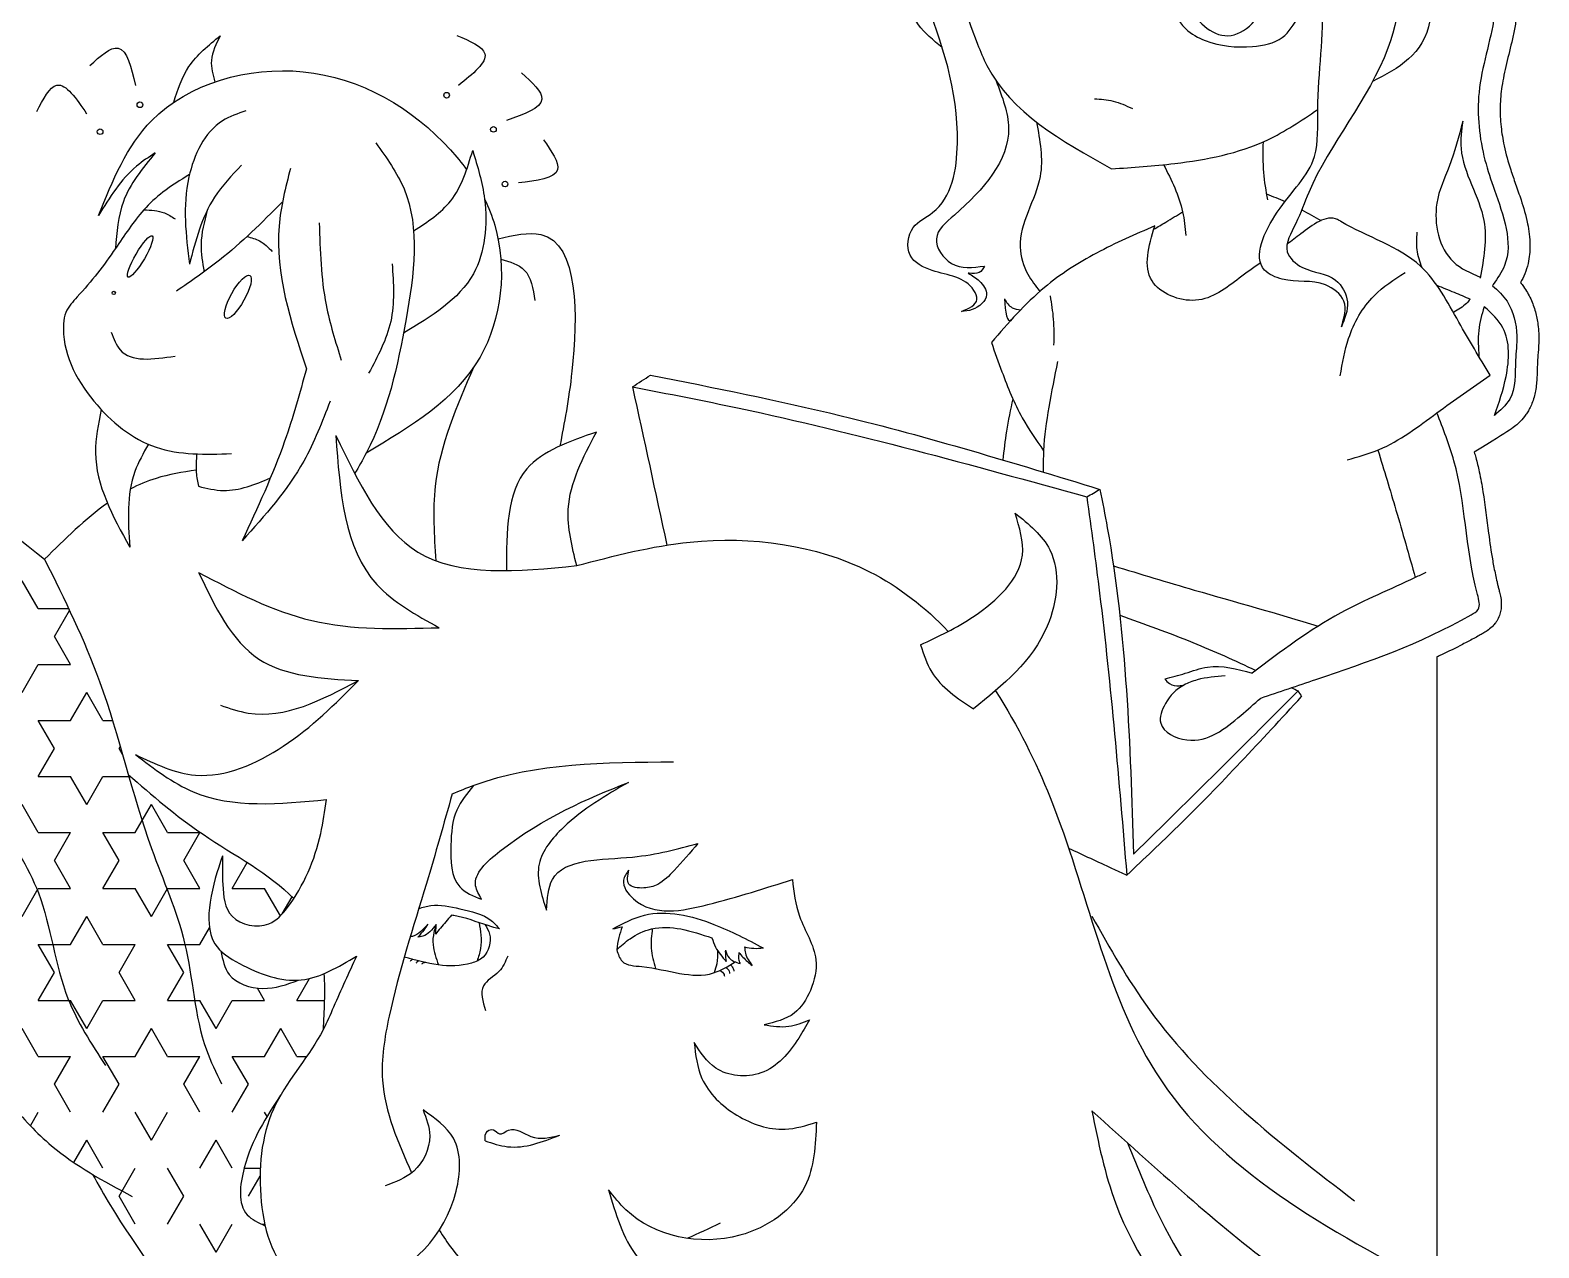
# Model space of a CAD drawing. Header units: inches. Extents: x -573 to 160, y -1 to 711.
# Drawn here: x 11.041 to 12.966, y 5.058 to 6.613 of the extents above; entities that cross this region are included whole.
import ezdxf

# ---------------------------------------------------------------- set-up
doc = ezdxf.new("R2010")
doc.units = ezdxf.units.IN
doc.header["$MEASUREMENT"] = 0
doc.layers.add('CUT', color=1, linetype='Continuous')
doc.layers.add('HarbyDwg', color=5, linetype='Continuous')

msp = doc.modelspace()

# ---------------------------------------------------------------- linework, layer by layer
at = {"layer": 'CUT'}
for points, knots in [([(12.9159, 6.89267), (12.91687, 6.88138), (12.91792, 6.87021), (12.91999, 6.85164), (12.92093, 6.84423), (12.92301, 6.82918), (12.92415, 6.82158), (12.92771, 6.79856), (12.93028, 6.78292), (12.93638, 6.7418), (12.93961, 6.71595), (12.9408, 6.68014), (12.94081, 6.67059), (12.94007, 6.65259), (12.93941, 6.64415), (12.93768, 6.6299), (12.93678, 6.62407), (12.93472, 6.61272), (12.93356, 6.60717), (12.92991, 6.59083), (12.92725, 6.58037), (12.9225, 6.56018), (12.9204, 6.55045), (12.91829, 6.53675), (12.91776, 6.53254), (12.91703, 6.52411), (12.91681, 6.51985), (12.91657, 6.50697), (12.91698, 6.49826), (12.91875, 6.48145), (12.92005, 6.47335), (12.92391, 6.45503), (12.92674, 6.44508), (12.93209, 6.4287), (12.93418, 6.42269), (12.93865, 6.40999), (12.94105, 6.40325), (12.94653, 6.38661), (12.94955, 6.37644), (12.95351, 6.35697), (12.95473, 6.34781), (12.95484, 6.33062), (12.95412, 6.32271), (12.95125, 6.31045), (12.94991, 6.30614), (12.94652, 6.29776), (12.94462, 6.29398), (12.94265, 6.29049)], [271.0018566, 271.0018566, 271.0018566, 271.0018566, 274.4717935, 274.4717935, 276.8025686, 276.8025686, 279.1333437, 279.1333437, 283.794894, 283.794894, 291.2121574, 291.2121574, 293.8846072, 293.8846072, 296.2243141, 296.2243141, 297.8213177, 297.8213177, 299.4183213, 299.4183213, 302.6123284, 302.6123284, 305.8063355, 305.8063355, 307.2679402, 307.2679402, 308.7295449, 308.7295449, 311.6527543, 311.6527543, 314.3773196, 314.3773196, 317.9054962, 317.9054962, 319.8632146, 319.8632146, 321.8209329, 321.8209329, 324.4918905, 324.4918905, 326.6880894, 326.6880894, 328.4541231, 328.4541231, 329.4069686, 329.4069686, 330.3335321, 330.3335321, 330.3335321, 330.3335321]), ([(12.94265, 6.29049), (12.94398, 6.28887), (12.94528, 6.28718), (12.9483, 6.28298), (12.94999, 6.28037), (12.95302, 6.27512), (12.9544, 6.27244), (12.95814, 6.26433), (12.96011, 6.25881), (12.96314, 6.24783), (12.96422, 6.24237), (12.96543, 6.23326), (12.96575, 6.22959), (12.96606, 6.22291), (12.96608, 6.2199), (12.96598, 6.21419), (12.96585, 6.21146), (12.96537, 6.20362), (12.96493, 6.19887), (12.96452, 6.19297), (12.96443, 6.1915), (12.96422, 6.18719), (12.96414, 6.18402), (12.96397, 6.17717), (12.96388, 6.1735), (12.9634, 6.1642), (12.96292, 6.15837), (12.96085, 6.14702), (12.95945, 6.14161), (12.95636, 6.13395), (12.95537, 6.13179), (12.95328, 6.12785), (12.95223, 6.12607), (12.95007, 6.12276), (12.94895, 6.1212), (12.94554, 6.11678), (12.94319, 6.11418), (12.93615, 6.10697), (12.93155, 6.10311), (12.88364, 6.07423)], [330.3335321, 330.3335321, 330.3335321, 330.3335321, 330.7971948, 330.7971948, 331.4392385, 331.4392385, 332.0812822, 332.0812822, 333.3653697, 333.3653697, 334.6195004, 334.6195004, 335.4698214, 335.4698214, 336.1780695, 336.1780695, 336.8863176, 336.8863176, 338.3028139, 338.3028139, 338.7936576, 338.7936576, 339.7753451, 339.7753451, 340.7570326, 340.7570326, 342.1285706, 342.1285706, 343.2595132, 343.2595132, 343.6996036, 343.6996036, 344.0656381, 344.0656381, 344.4316727, 344.4316727, 345.1637417, 345.1637417, 346.6663193, 346.6663193, 346.6663193, 346.6663193]), ([(12.88364, 6.07423), (12.88431, 6.07196), (12.88495, 6.06967), (12.88724, 6.06124), (12.8887, 6.05513), (12.89186, 6.04047), (12.89339, 6.03197), (12.89759, 6.00567), (12.8996, 5.98816), (12.90345, 5.95899), (12.9051, 5.94737), (12.90822, 5.92962), (12.90937, 5.92365), (12.9113, 5.91459), (12.91198, 5.91155), (12.91305, 5.90695), (12.91342, 5.90541), (12.91419, 5.90233), (12.91457, 5.90079), (12.91538, 5.89765), (12.91589, 5.89577), (12.9169, 5.89138), (12.91743, 5.88887), (12.91817, 5.88293), (12.91841, 5.87948), (12.91784, 5.87338), (12.9175, 5.87122), (12.91632, 5.86667), (12.91548, 5.86428), (12.91375, 5.8607), (12.91309, 5.85951), (12.91163, 5.85719), (12.91086, 5.85611), (12.90892, 5.85364), (12.90774, 5.85237), (12.90431, 5.84903), (12.9022, 5.84743), (12.89811, 5.84462), (12.89623, 5.84354), (12.89391, 5.84222), (12.89325, 5.84185), (12.89171, 5.84099), (12.89086, 5.84052), (12.88528, 5.83741), (12.88055, 5.83485), (12.8735, 5.83112), (12.87115, 5.82989), (12.85984, 5.82405), (12.85093, 5.81967), (12.84001, 5.81454), (12.83795, 5.81358), (12.8359, 5.81263)], [346.6663193, 346.6663193, 346.6663193, 346.6663193, 347.3364824, 347.3364824, 349.1475349, 349.1475349, 351.7199289, 351.7199289, 357.1789268, 357.1789268, 360.7723492, 360.7723492, 362.5690605, 362.5690605, 363.4674161, 363.4674161, 363.9165939, 363.9165939, 364.3657717, 364.3657717, 364.8149495, 364.8149495, 365.2641273, 365.2641273, 365.7133051, 365.7133051, 365.9331093, 365.9331093, 366.1529135, 366.1529135, 366.2628156, 366.2628156, 366.3727177, 366.3727177, 366.5388419, 366.5388419, 366.8709618, 366.8709618, 367.2697242, 367.2697242, 367.4824534, 367.4824534, 367.7411069, 367.7411069, 369.1956278, 369.1956278, 369.9228883, 369.9228883, 372.7047015, 372.7047015, 373.3525517, 373.3525517, 373.3525517, 373.3525517])]:
    msp.add_open_spline(points, degree=3, knots=knots, dxfattribs=at)
msp.add_open_spline([(12.8359, 5.81263), (12.8359, 4.90511), (12.8359, 3.99759), (12.8359, 3.09007)], degree=3, dxfattribs=at)
at = {"layer": 'HarbyDwg', "linetype": 'Continuous'}
for p, q in [((11.05133, 5.87429), (11.0307, 5.91001)), ((11.05133, 5.87429), (11.09003, 5.87429)), ((11.07195, 5.83857), (11.09117, 5.87186)), ((11.09258, 5.80284), (11.07195, 5.83857)), ((11.0307, 5.76712), (11.05133, 5.80284)), ((11.05133, 5.80284), (11.09258, 5.80284)), ((11.09258, 5.7314), (11.1132, 5.76712)), ((11.13383, 5.7314), (11.1132, 5.76712)), ((11.05133, 5.7314), (11.09258, 5.7314)), ((11.07195, 5.69567), (11.05133, 5.7314)), ((11.13383, 5.7314), (11.14608, 5.7314)), ((11.05133, 5.65995), (11.07195, 5.69567)), ((11.15445, 5.69567), (11.15592, 5.69822)), ((11.15884, 5.68807), (11.15445, 5.69567)), ((11.05133, 5.65995), (11.09258, 5.65995)), ((11.1132, 5.62423), (11.09258, 5.65995)), ((11.1132, 5.62423), (11.13383, 5.65995)), ((11.13383, 5.65995), (11.16898, 5.65995)), ((11.05133, 5.5885), (11.0307, 5.62423)), ((11.17508, 5.5885), (11.1957, 5.62423)), ((11.21633, 5.5885), (11.1957, 5.62423)), ((11.05133, 5.5885), (11.09258, 5.5885)), ((11.07195, 5.55278), (11.09258, 5.5885)), ((11.13383, 5.5885), (11.17508, 5.5885)), ((11.15445, 5.55278), (11.13383, 5.5885)), ((11.21633, 5.5885), (11.25758, 5.5885)), ((11.23695, 5.55278), (11.25758, 5.5885)), ((11.09258, 5.51705), (11.07195, 5.55278)), ((11.13383, 5.51705), (11.15445, 5.55278)), ((11.25758, 5.51705), (11.23695, 5.55278)), ((11.29883, 5.51705), (11.31793, 5.55014)), ((11.0307, 5.48133), (11.05133, 5.51705)), ((11.05133, 5.51705), (11.09258, 5.51705)), ((11.13383, 5.51705), (11.17508, 5.51705)), ((11.1957, 5.48133), (11.17508, 5.51705)), ((11.1957, 5.48133), (11.21633, 5.51705)), ((11.21633, 5.51705), (11.25758, 5.51705)), ((11.29883, 5.51705), (11.34008, 5.51705)), ((11.36025, 5.48212), (11.34008, 5.51705)), ((11.3626, 5.48463), (11.37512, 5.50631)), ((11.09258, 5.44561), (11.1132, 5.48133)), ((11.13383, 5.44561), (11.1132, 5.48133)), ((11.25758, 5.44561), (11.26975, 5.46669)), ((11.05133, 5.44561), (11.09258, 5.44561)), ((11.07195, 5.40988), (11.05133, 5.44561)), ((11.13383, 5.44561), (11.17508, 5.44561)), ((11.15445, 5.40988), (11.17508, 5.44561)), ((11.21633, 5.44561), (11.25758, 5.44561)), ((11.23695, 5.40988), (11.21633, 5.44561)), ((11.05133, 5.37416), (11.07195, 5.40988)), ((11.17508, 5.37416), (11.15445, 5.40988)), ((11.21633, 5.37416), (11.23695, 5.40988)), ((11.38133, 5.37416), (11.39748, 5.40214)), ((11.05133, 5.37416), (11.09258, 5.37416)), ((11.1132, 5.33844), (11.09258, 5.37416)), ((11.1132, 5.33844), (11.13383, 5.37416)), ((11.13383, 5.37416), (11.17508, 5.37416)), ((11.21633, 5.37416), (11.25758, 5.37416)), ((11.2782, 5.33844), (11.25758, 5.37416)), ((11.2782, 5.33844), (11.29883, 5.37416)), ((11.29883, 5.37416), (11.34008, 5.37416)), ((11.34008, 5.37416), (11.33104, 5.38981)), ((11.38133, 5.37416), (11.4163, 5.37416)), ((11.05133, 5.30271), (11.0307, 5.33844)), ((11.17508, 5.30271), (11.1957, 5.33844)), ((11.21633, 5.30271), (11.1957, 5.33844)), ((11.34008, 5.30271), (11.3607, 5.33844)), ((11.38133, 5.30271), (11.3607, 5.33844)), ((11.05133, 5.30271), (11.09258, 5.30271)), ((11.07195, 5.26699), (11.09258, 5.30271)), ((11.13383, 5.30271), (11.17508, 5.30271)), ((11.15445, 5.26699), (11.13383, 5.30271)), ((11.21633, 5.30271), (11.25758, 5.30271)), ((11.23695, 5.26699), (11.25758, 5.30271)), ((11.29883, 5.30271), (11.34008, 5.30271)), ((11.31945, 5.26699), (11.29883, 5.30271)), ((11.38133, 5.30271), (11.39376, 5.30271)), ((11.09258, 5.23127), (11.07195, 5.26699)), ((11.13383, 5.23127), (11.15445, 5.26699)), ((11.25758, 5.23127), (11.23695, 5.26699)), ((11.29883, 5.23127), (11.31945, 5.26699)), ((11.04136, 5.21401), (11.05133, 5.23127)), ((11.1957, 5.19554), (11.17508, 5.23127)), ((11.1957, 5.19554), (11.21633, 5.23127)), ((11.34317, 5.22591), (11.34008, 5.23127)), ((11.09674, 5.16703), (11.1132, 5.19554)), ((11.13383, 5.15982), (11.1132, 5.19554)), ((11.25758, 5.15982), (11.2782, 5.19554)), ((11.29883, 5.15982), (11.2782, 5.19554)), ((11.15445, 5.1241), (11.17508, 5.15982)), ((11.23695, 5.1241), (11.21633, 5.15982)), ((11.314, 5.15982), (11.33452, 5.15982)), ((11.31945, 5.1241), (11.33425, 5.14973)), ((11.17508, 5.08837), (11.15445, 5.1241)), ((11.21633, 5.08837), (11.23695, 5.1241)), ((11.2782, 5.05265), (11.25758, 5.08837)), ((11.2782, 5.05265), (11.29883, 5.08837)), ((11.33646, 5.08837), (11.34008, 5.08837))]:
    msp.add_line(p, q, dxfattribs=at)
at = {"layer": 'HarbyDwg'}
for centre, radius in [((11.57235, 6.52979), 0.0036), ((11.18096, 6.51754), 0.0036), ((11.63211, 6.48617), 0.0036), ((11.13017, 6.48322), 0.0036), ((11.64685, 6.41642), 0.0036), ((11.14764, 6.27739), 0.00207)]:
    msp.add_circle(centre, radius, dxfattribs=at)
for centre, major_axis, ratio in [((11.18138, 6.32401), (0.01532, 0.02632), 0.1984409), ((11.30598, 6.2724), (0.01532, 0.02735), 0.2846948)]:
    msp.add_ellipse(centre, major_axis=major_axis, ratio=ratio, dxfattribs=at)
for points, knots in [([(12.20457, 6.59092), (12.19347, 6.59991), (12.15893, 6.62785), (12.14875, 6.72494), (12.15362, 6.8686), (12.20996, 7.02183), (12.30232, 7.15494), (12.38374, 7.17662)], [0, 0, 0, 0, 4.1847055, 13.013059, 26.9870903, 47.9968206, 72.9698753, 72.9698753, 72.9698753, 72.9698753]), ([(12.86963, 7.03514), (12.87356, 7.01951), (12.88472, 6.95396), (12.88899, 6.82253), (12.92897, 6.66716), (12.88313, 6.53855), (12.8916, 6.46083), (12.91501, 6.39171), (12.93791, 6.33108), (12.91328, 6.2961), (12.90777, 6.28827)], [123.6353328, 123.6353328, 123.6353328, 123.6353328, 128.3141598, 142.633308, 164.1341842, 174.0493264, 182.7522235, 186.7411461, 196.4671416, 199.269526, 199.269526, 199.269526, 199.269526]), ([(11.12809, 6.3761), (11.14608, 6.4206), (11.19029, 6.52996), (11.39956, 6.58963), (11.53883, 6.50758), (11.59152, 6.44356), (11.59789, 6.43485)], [0, 0, 0, 0, 13.9218577, 34.2134006, 55.505324, 58.7098212, 58.7098212, 58.7098212, 58.7098212]), ([(12.86892, 6.49647), (12.8638, 6.47704), (12.85443, 6.44155), (12.8273, 6.38533), (12.8422, 6.3188), (12.87881, 6.30275), (12.89137, 6.29765)], [0, 0, 0, 0, 6.0061508, 10.9719784, 18.7502963, 22.6926322, 22.6926322, 22.6926322, 22.6926322]), ([(11.62077, 6.39723), (11.62601, 6.38652), (11.65126, 6.32239), (11.63481, 6.17124), (11.52678, 6.10696), (11.4697, 6.07299)], [63.0928602, 63.0928602, 63.0928602, 63.0928602, 66.6557083, 83.6086559, 102.5990498, 102.5990498, 102.5990498, 102.5990498]), ([(12.90394, 6.17253), (12.89047, 6.19476), (12.8622, 6.24137), (12.81693, 6.32865), (12.74578, 6.34891), (12.69605, 6.37913), (12.67088, 6.35888), (12.65046, 6.34378), (12.64483, 6.3397)], [0, 0, 0, 0, 7.8651311, 16.4954343, 28.1645254, 28.647134, 33.6788278, 35.6757412, 35.6757412, 35.6757412, 35.6757412]), ([(12.61092, 6.31569), (12.60193, 6.30937), (12.57694, 6.29161), (12.53241, 6.25577), (12.45421, 6.28869), (12.46838, 6.33704), (12.47597, 6.36297)], [39.8925583, 39.8925583, 39.8925583, 39.8925583, 43.3528146, 49.5913525, 55.680719, 62.7180566, 62.7180566, 62.7180566, 62.7180566]), ([(12.8359, 6.2872), (12.84322, 6.28424), (12.85744, 6.27849), (12.87153, 6.27245), (12.87835, 6.26948)], [0, 0, 0, 0, 2.368695, 4.6007147, 4.6007147, 4.6007147, 4.6007147]), ([(12.90703, 6.28653), (12.91407, 6.28058), (12.93145, 6.26349), (12.94029, 6.22691), (12.93471, 6.18576), (12.93764, 6.1451), (12.9169, 6.12741), (12.90942, 6.12103)], [1.5262716, 1.5262716, 1.5262716, 1.5262716, 4.2561412, 8.848027, 11.9606069, 16.990665, 19.8269729, 19.8269729, 19.8269729, 19.8269729]), ([(12.87835, 6.26948), (12.87694, 6.26755), (12.8713, 6.26086), (12.86347, 6.25609), (12.85779, 6.25263)], [2.9252125, 2.9252125, 2.9252125, 2.9252125, 3.6598927, 5.6183783, 5.6183783, 5.6183783, 5.6183783]), ([(12.8964, 6.25963), (12.89299, 6.24968), (12.88759, 6.22904), (12.8889, 6.20739), (12.88958, 6.1963)], [3.0376774, 3.0376774, 3.0376774, 3.0376774, 6.177235, 9.4794568, 9.4794568, 9.4794568, 9.4794568]), ([(12.90942, 6.12103), (12.9151, 6.13713), (12.92756, 6.17244), (12.93025, 6.22861), (12.90588, 6.25147), (12.8964, 6.25963)], [0, 0, 0, 0, 5.2023139, 11.4035556, 15.0173551, 15.0173551, 15.0173551, 15.0173551]), ([(11.25271, 6.05108), (11.23533, 6.04837), (11.20582, 6.04377), (11.17924, 6.03251), (11.16871, 6.02699)], [0, 0, 0, 0, 5.2185177, 8.8588071, 8.8588071, 8.8588071, 8.8588071]), ([(11.7384, 5.92919), (11.78601, 5.94173), (11.90833, 5.97395), (12.08837, 5.95046), (12.18292, 5.87619), (12.21248, 5.84526)], [0, 0, 0, 0, 14.7848698, 37.9860096, 50.644084, 50.644084, 50.644084, 50.644084]), ([(12.42331, 5.92888), (12.45763, 5.91849), (12.54447, 5.89221), (12.63201, 5.8682), (12.68442, 5.85197)], [0, 0, 0, 0, 10.7572645, 27.2200756, 27.2200756, 27.2200756, 27.2200756]), ([(12.43134, 5.86585), (12.46254, 5.85476), (12.52144, 5.83383), (12.57828, 5.80798), (12.60482, 5.79538)], [0, 0, 0, 0, 9.92842, 18.7372842, 18.7372842, 18.7372842, 18.7372842]), ([(12.27275, 5.76946), (12.30187, 5.72366), (12.35414, 5.61786), (12.39959, 5.45459), (12.49946, 5.18707), (12.6976, 5.08155), (12.83888, 5.0063)], [60.5381582, 60.5381582, 60.5381582, 60.5381582, 74.8705704, 94.0925705, 112.4309426, 158.0030637, 158.0030637, 158.0030637, 158.0030637]), ([(11.16618, 5.66238), (11.19633, 5.63618), (11.26041, 5.58049), (11.34666, 5.53582), (11.37727, 5.50412)], [0, 0, 0, 0, 12.2045684, 25.9384795, 25.9384795, 25.9384795, 25.9384795]), ([(11.57949, 5.63788), (11.56874, 5.59959), (11.5421, 5.50478), (11.503, 5.38611), (11.48173, 5.2575), (11.51081, 5.19231), (11.52755, 5.15384)], [0, 0, 0, 0, 11.9178597, 29.5102469, 37.7189667, 50.1320844, 50.1320844, 50.1320844, 50.1320844]), ([(11.54821, 5.47149), (11.54241, 5.46484), (11.53589, 5.45737), (11.52688, 5.45539), (11.52587, 5.45521)], [0, 0, 0, 0, 2.4863093, 2.7958233, 2.7958233, 2.7958233, 2.7958233]), ([(11.55859, 5.46876), (11.5576, 5.46623), (11.55514, 5.45864), (11.55389, 5.44135), (11.5589, 5.4279), (11.56203, 5.41948)], [1.6029603, 1.6029603, 1.6029603, 1.6029603, 2.4200653, 4.0060291, 6.670549, 6.670549, 6.670549, 6.670549]), ([(11.55879, 5.47095), (11.55872, 5.47022), (11.55833, 5.46613), (11.55817, 5.46202), (11.55803, 5.45864)], [1.2331054, 1.2331054, 1.2331054, 1.2331054, 1.4526157, 2.4666823, 2.4666823, 2.4666823, 2.4666823]), ([(11.63985, 5.46538), (11.63494, 5.46671), (11.6155, 5.47202), (11.59541, 5.48061), (11.57956, 5.48263), (11.57849, 5.48275)], [0, 0, 0, 0, 1.526831, 6.0576715, 6.3845495, 6.3845495, 6.3845495, 6.3845495]), ([(11.78939, 5.43868), (11.79485, 5.44366), (11.80773, 5.45544), (11.83556, 5.46859), (11.873, 5.46702), (11.8978, 5.45825), (11.91091, 5.4539)], [0, 0, 0, 0, 2.2145087, 5.2305044, 8.9499078, 13.1000525, 13.1000525, 13.1000525, 13.1000525]), ([(11.95257, 5.4424), (11.96045, 5.44086), (11.96859, 5.43994), (11.97657, 5.44118), (11.97671, 5.4412)], [17.4178918, 17.4178918, 17.4178918, 17.4178918, 19.7934163, 19.8373459, 19.8373459, 19.8373459, 19.8373459]), ([(11.56303, 5.08084), (11.56797, 5.07266), (11.58203, 5.05174), (11.61944, 5.01237), (11.6639, 5.00995), (11.69206, 5.00842)], [58.2391989, 58.2391989, 58.2391989, 58.2391989, 61.1101664, 65.7798188, 73.8371365, 73.8371365, 73.8371365, 73.8371365])]:
    msp.add_open_spline(points, degree=3, knots=knots, dxfattribs=at)
for points in [[(12.77544, 6.88637), (12.79193, 6.7505), (12.77338, 6.58991), (12.67243, 6.40565), (12.65578, 6.36592), (12.64511, 6.32993), (12.66445, 6.30993), (12.7068, 6.29362), (12.72183, 6.2659), (12.71405, 6.23397)], [(12.20831, 6.7228), (12.24982, 6.59497), (12.26168, 6.56788), (12.42093, 6.43583)], [(12.51621, 6.69364), (12.51906, 6.64611), (12.56917, 6.60575), (12.61817, 6.6539), (12.60934, 6.70845)], [(12.79159, 6.67807), (12.81087, 6.68702), (12.82704, 6.62526), (12.75394, 6.5474)], [(12.4914, 6.67689), (12.49375, 6.66036), (12.51549, 6.6144), (12.54045, 6.59962), (12.6007, 6.59196), (12.63867, 6.60354), (12.65949, 6.63073)], [(12.71405, 6.23397), (12.71722, 6.26696), (12.69364, 6.28753), (12.63861, 6.29501), (12.61616, 6.30661), (12.63225, 6.38029), (12.6797, 6.45146), (12.68392, 6.51143), (12.68926, 6.65186), (12.68682, 6.67544)], [(12.2292, 6.25382), (12.24899, 6.269), (12.2451, 6.28063), (12.19197, 6.30599), (12.16391, 6.32568), (12.16779, 6.36087), (12.19255, 6.37997), (12.22412, 6.46849), (12.18201, 6.65596)], [(11.22407, 6.52071), (11.2435, 6.56631), (11.28358, 6.60565)], [(11.28358, 6.60565), (11.27213, 6.57418), (11.27657, 6.54663)], [(11.58557, 6.60604), (11.621, 6.58278), (11.58731, 6.54237)], [(11.11697, 6.56774), (11.15303, 6.59002), (11.17541, 6.5424)], [(11.66807, 6.55835), (11.69385, 6.52471), (11.64872, 6.49766)], [(12.27351, 6.54817), (12.2894, 6.48766), (12.22038, 6.37682), (12.19737, 6.34644), (12.21642, 6.31508), (12.25886, 6.31173)], [(11.04937, 6.50894), (11.07511, 6.54261), (11.113, 6.5061)], [(11.31628, 6.5098), (11.2863, 6.49704), (11.24348, 6.42538), (11.24421, 6.31407)], [(12.39891, 6.52537), (12.42279, 6.52239), (12.44741, 6.5127)], [(12.42093, 6.43583), (12.50143, 6.44259), (12.61943, 6.47261), (12.68392, 6.51143)], [(12.32502, 6.49552), (12.32966, 6.42608), (12.30419, 6.33577), (12.31405, 6.30128), (12.32938, 6.27932)], [(12.86892, 6.49647), (12.86684, 6.46182), (12.89596, 6.36968), (12.89111, 6.29623)], [(11.482, 6.46887), (11.518, 6.41006), (11.52063, 6.24416), (11.4697, 6.07299), (11.45509, 6.0467)], [(11.69575, 6.47301), (11.71386, 6.43469), (11.66405, 6.41777)], [(12.61413, 6.4702), (12.61475, 6.43108), (12.6197, 6.39604)], [(11.20049, 6.45607), (11.1767, 6.43919), (11.12809, 6.3761)], [(11.20049, 6.45607), (11.15981, 6.39392), (11.14983, 6.33408)], [(11.60562, 6.45926), (11.62077, 6.39723), (11.60645, 6.30187), (11.51735, 6.22607)], [(11.53024, 6.35655), (11.57759, 6.39499), (11.60562, 6.45926)], [(11.31054, 6.4403), (11.2761, 6.3995), (11.24421, 6.31407)], [(11.37305, 6.43638), (11.35851, 6.36277), (11.39348, 6.18052)], [(12.48722, 6.44102), (12.51155, 6.38093), (12.51549, 6.3509)], [(11.24419, 6.42848), (11.2103, 6.40603), (11.18598, 6.3835), (11.14983, 6.33408), (11.1011, 6.27236), (11.08651, 6.25252), (11.08359, 6.23793), (11.12213, 6.13928), (11.20154, 6.08033), (11.29789, 6.07216)], [(11.36253, 6.3932), (11.28248, 6.31917), (11.22762, 6.27964)], [(11.18598, 6.3835), (11.21217, 6.37956), (11.22604, 6.37186)], [(11.2668, 6.38287), (11.25903, 6.33945), (11.26297, 6.30438)], [(12.47471, 6.35866), (12.49005, 6.36776), (12.51155, 6.38093)], [(11.40987, 6.36665), (11.41859, 6.26205), (11.43797, 6.19135)], [(11.63795, 6.34664), (11.69253, 6.35201), (11.73223, 6.1776), (11.7168, 6.08197)], [(12.47597, 6.36297), (12.40171, 6.32828), (12.33508, 6.28421), (12.2675, 6.21425)], [(12.81039, 6.35478), (12.81039, 6.3325), (12.81659, 6.31009)], [(11.31747, 6.34938), (11.33365, 6.34382), (11.34979, 6.33029)], [(11.64153, 6.32047), (11.67147, 6.3066), (11.68504, 6.26786)], [(11.50288, 6.31435), (11.50095, 6.24074), (11.47285, 6.17488)], [(12.23807, 6.30244), (12.25221, 6.29258), (12.26142, 6.27517), (12.243, 6.25611), (12.2292, 6.25382)], [(12.25886, 6.31173), (12.25188, 6.30342), (12.23906, 6.30244), (12.23807, 6.30244)], [(12.71266, 6.17168), (12.72339, 6.21929), (12.75573, 6.27371), (12.7953, 6.30348)], [(12.28403, 6.26976), (12.29407, 6.25847), (12.30479, 6.2557)], [(12.28403, 6.26976), (12.29324, 6.24338), (12.29419, 6.24442)], [(12.34245, 6.27361), (12.34641, 6.2439), (12.34691, 6.21073)], [(10.48478, 6.22307), (10.71027, 6.16378), (11.05933, 5.93747)], [(11.14437, 6.22736), (11.15571, 6.20468), (11.22578, 6.19668)], [(12.2675, 6.21425), (12.28094, 6.17682), (12.30688, 6.1179), (12.33404, 6.07596)], [(11.39348, 6.18052), (11.36562, 6.08799), (11.31156, 5.96107)], [(11.6068, 6.18236), (11.55774, 6.03087), (11.55863, 5.93544)], [(12.35203, 6.18983), (12.34076, 6.13156), (12.33404, 6.07596), (12.33356, 6.04867)], [(11.80947, 6.15747), (11.83258, 6.17242)], [(11.83258, 6.17242), (12.07583, 6.12061), (12.40602, 6.02657)], [(12.72145, 6.06428), (12.76217, 6.07736), (12.8359, 6.12422), (12.90394, 6.17253)], [(11.80947, 6.15747), (11.85345, 5.95539)], [(11.80947, 6.15747), (11.94583, 6.13018), (12.38927, 6.01701)], [(12.29483, 6.14218), (12.28672, 6.10087), (12.28208, 6.06413)], [(11.13151, 6.12847), (11.12423, 6.07357), (11.16791, 5.95286)], [(11.42365, 6.13898), (11.39002, 6.06258), (11.31156, 5.96107)], [(12.61114, 5.76007), (12.68168, 5.78384), (12.87987, 5.86645), (12.88863, 5.87322), (12.88784, 5.89234), (12.85776, 6.06291), (12.8359, 6.12422)], [(11.19173, 6.08409), (11.17456, 6.04947), (11.16791, 5.95286)], [(11.43106, 6.0953), (11.53577, 5.94651), (11.7384, 5.92919)], [(11.43106, 6.0953), (11.48309, 5.90529), (11.56295, 5.85)], [(11.76352, 6.09968), (11.6748, 6.05296), (11.64857, 5.92289)], [(11.7384, 5.92919), (11.72762, 6.00143), (11.76352, 6.09968)], [(11.25335, 6.07187), (11.25289, 6.04812), (11.25556, 6.03049)], [(12.76067, 6.07674), (12.7838, 6.00014), (12.80834, 5.91395)], [(11.25556, 6.03049), (11.28763, 6.02515), (11.3475, 6.04113)], [(12.38927, 6.01701), (12.40602, 6.02657)], [(12.40602, 6.02657), (12.41539, 5.97762), (12.44898, 5.56104)], [(12.38927, 6.01701), (12.40551, 5.8942), (12.44028, 5.53411)], [(12.17708, 5.82801), (12.24548, 5.86475), (12.30703, 5.94252), (12.29763, 5.99636)], [(12.29763, 5.99636), (12.34209, 5.94935), (12.33867, 5.85193), (12.24466, 5.74631)], [(11.05933, 5.93747), (11.12946, 5.78137), (11.19581, 5.56793), (11.23803, 5.44734), (11.26578, 5.31108), (11.28508, 5.26767)], [(11.25585, 5.92049), (11.40015, 5.85912), (11.56295, 5.85)], [(11.25585, 5.92049), (11.33263, 5.80996), (11.45968, 5.78239)], [(12.82181, 5.9205), (12.80834, 5.91395), (12.71325, 5.86893), (12.60035, 5.79199)], [(12.17708, 5.82801), (12.19133, 5.7934), (12.24466, 5.74631)], [(12.48879, 5.78459), (12.51493, 5.79172), (12.5433, 5.79967), (12.60035, 5.79199)], [(11.17529, 5.68797), (11.25184, 5.66175), (11.36384, 5.6986), (11.45968, 5.78239)], [(11.28367, 5.75101), (11.31927, 5.741), (11.45968, 5.78239)], [(12.56586, 5.78862), (12.53, 5.78338), (12.51308, 5.77674), (12.48951, 5.75299), (12.48356, 5.728), (12.51693, 5.70671), (12.58573, 5.73801), (12.61114, 5.76007)], [(12.48879, 5.78459), (12.49475, 5.77855), (12.50744, 5.77594), (12.51308, 5.77674)], [(12.44028, 5.53411), (12.5058, 5.5967), (12.6633, 5.76196)], [(12.44898, 5.56104), (12.48245, 5.59379), (12.65885, 5.76924)], [(12.65885, 5.76924), (12.6633, 5.76196)], [(11.17529, 5.68797), (11.249, 5.6405), (11.4192, 5.63059)], [(11.57949, 5.63788), (11.60756, 5.64894), (11.86187, 5.67861)], [(11.60683, 5.64867), (11.58532, 5.61704), (11.57773, 5.57213), (11.58912, 5.519), (11.61696, 5.50318)], [(11.61696, 5.50318), (11.60937, 5.52026), (11.64037, 5.56454), (11.80427, 5.65246)], [(11.80427, 5.65246), (11.72137, 5.5949), (11.69037, 5.54809), (11.69986, 5.48927)], [(11.28618, 5.55861), (11.28666, 5.52222), (11.29864, 5.48151), (11.34559, 5.47193), (11.36906, 5.49253), (11.41163, 5.58707), (11.4192, 5.63059)], [(10.9973, 5.60738), (11.05137, 5.51129), (11.08913, 5.37661), (11.13719, 5.29082)], [(11.69986, 5.48927), (11.70739, 5.52861), (11.80953, 5.55719), (11.89305, 5.57444)], [(11.89305, 5.57444), (11.86264, 5.53995), (11.84174, 5.52231), (11.82384, 5.51766), (11.80486, 5.52267), (11.80486, 5.54056)], [(12.36604, 5.56847), (12.42157, 5.54273), (12.44028, 5.53411)], [(11.28618, 5.55861), (11.27055, 5.49937), (11.27666, 5.44643), (11.3079, 5.42132), (11.38667, 5.40027), (11.45729, 5.43082)], [(11.80486, 5.54056), (11.79806, 5.52768), (11.81095, 5.5037), (11.90569, 5.49655), (12.0136, 5.52845)], [(12.0136, 5.52845), (12.02272, 5.48147), (12.04349, 5.4261), (12.03657, 5.38688), (12.01595, 5.35782), (11.97751, 5.34304)], [(11.53688, 5.49143), (11.55214, 5.49511), (11.58932, 5.49111), (11.62936, 5.47605), (11.63985, 5.46538)], [(11.78424, 5.46544), (11.82467, 5.48291), (11.91345, 5.47117), (11.97628, 5.44114)], [(11.62148, 5.47075), (11.62707, 5.4589), (11.61906, 5.42955), (11.604, 5.42173), (11.51832, 5.42954)], [(11.54821, 5.47149), (11.5433, 5.46398), (11.53558, 5.45503)], [(11.55879, 5.47095), (11.54185, 5.45604), (11.53558, 5.45503)], [(11.57849, 5.48275), (11.57118, 5.47438), (11.55803, 5.45864)], [(11.61383, 5.47334), (11.61601, 5.45756), (11.61563, 5.44041), (11.61112, 5.42434)], [(11.79639, 5.46808), (11.79213, 5.4544), (11.78939, 5.43868)], [(12.39574, 5.48155), (12.46919, 5.36217), (12.73086, 5.11822)], [(11.83482, 5.4656), (11.83341, 5.44087), (11.83872, 5.41482)], [(11.91091, 5.4539), (11.9155, 5.44216), (11.92908, 5.42389)], [(11.28429, 5.43725), (11.29499, 5.40706), (11.33778, 5.38941), (11.38317, 5.39998)], [(11.45729, 5.43082), (11.42809, 5.36566), (11.41465, 5.33639), (11.35457, 5.242), (11.33515, 5.12459), (11.37694, 5.02258), (11.47183, 5.01309), (11.58451, 5.13047), (11.58095, 5.19805), (11.54224, 5.23442)], [(11.65029, 5.43075), (11.63912, 5.4109), (11.61927, 5.39271), (11.62216, 5.36129)], [(11.78939, 5.43868), (11.79637, 5.42408), (11.82159, 5.41733), (11.91299, 5.40923), (11.9406, 5.42328)], [(11.91804, 5.43774), (11.917, 5.42089), (11.91364, 5.40944)], [(11.928, 5.43839), (11.928, 5.43428), (11.92908, 5.42389)], [(11.928, 5.43839), (11.93276, 5.42843), (11.94683, 5.42108)], [(11.94532, 5.43536), (11.94488, 5.42714), (11.94683, 5.42108)], [(11.94532, 5.43536), (11.95051, 5.4293), (11.9622, 5.4187)], [(11.95257, 5.4424), (11.95354, 5.43428), (11.9622, 5.4187)], [(11.52912, 5.42658), (11.52695, 5.42512), (11.52581, 5.42391)], [(11.53695, 5.42453), (11.53451, 5.42293), (11.53292, 5.42149)], [(11.54587, 5.42241), (11.54192, 5.42149), (11.54048, 5.4202)], [(11.92119, 5.41245), (11.92638, 5.40705), (11.92694, 5.40509)], [(11.92836, 5.4161), (11.93302, 5.41144), (11.9333, 5.40828)], [(11.93448, 5.4196), (11.93744, 5.41584), (11.93895, 5.41159)], [(12.03548, 5.34921), (12.02169, 5.32602), (11.97342, 5.28153), (11.91574, 5.28779), (11.88815, 5.32038)], [(11.97751, 5.34304), (12.00915, 5.34106), (12.03548, 5.34921)], [(10.57902, 5.17076), (10.7125, 5.24513), (10.8248, 5.30891), (10.92356, 5.31784), (11.01474, 5.24333), (11.06821, 5.1885), (11.17098, 5.12394)], [(11.88815, 5.32038), (11.89819, 5.27463), (11.9427, 5.22763), (12.00416, 5.20973), (12.04434, 5.21849)], [(11.36046, 5.253), (11.31413, 5.16032), (11.31794, 5.10034), (11.34075, 5.08641)], [(11.54224, 5.23442), (11.55075, 5.20125), (11.53033, 5.15617), (11.49374, 5.13746)], [(12.04434, 5.21849), (12.02954, 5.13672), (11.94655, 5.0743), (11.80111, 5.10679), (11.77886, 5.13245)], [(12.3957, 5.23319), (12.51791, 5.12413), (12.76014, 4.95508), (12.8359, 4.92454)], [(12.3957, 5.23319), (12.42626, 5.11431), (12.54192, 4.93763), (12.8359, 4.71287)], [(11.62133, 5.19498), (11.62454, 5.20732), (11.63195, 5.2088), (11.63985, 5.20387), (11.65146, 5.20855), (11.67985, 5.20041), (11.71688, 5.20214)], [(11.62133, 5.19498), (11.65022, 5.18733), (11.71688, 5.20214)], [(12.44119, 5.19212), (12.48361, 5.0946), (12.71036, 4.79598)], [(11.12044, 5.15203), (11.14342, 5.11223), (11.24562, 4.94666), (11.25712, 4.91925)], [(11.77886, 5.13245), (11.81571, 5.04629), (11.92791, 4.98451), (12.01507, 4.99603)]]:
    msp.add_spline(points, degree=3, dxfattribs=at)
for points in [[(12.61837, 6.40387), (12.62634, 6.40067), (12.63431, 6.39746), (12.64213, 6.39393)], [(12.66351, 6.38341), (12.67182, 6.37902), (12.68, 6.37441), (12.68818, 6.36979)], [(12.90777, 6.28827), (12.90753, 6.28769), (12.90728, 6.28711), (12.90703, 6.28653)], [(11.13955, 6.00895), (11.11119, 5.98881), (11.08526, 5.96314), (11.05933, 5.93747)], [(12.65049, 5.77332), (12.65328, 5.77196), (12.65607, 5.7706), (12.65885, 5.76924)], [(11.78424, 5.46544), (11.78829, 5.46633), (11.79233, 5.46722), (11.79639, 5.46808)], [(11.41586, 5.40828), (11.41725, 5.38527), (11.41595, 5.36083), (11.41465, 5.33639)], [(11.87941, 5.07038), (11.89362, 5.0768), (11.90776, 5.08341), (11.92191, 5.09002)]]:
    msp.add_open_spline(points, degree=3, dxfattribs=at)

doc.saveas('drawing.dxf')
